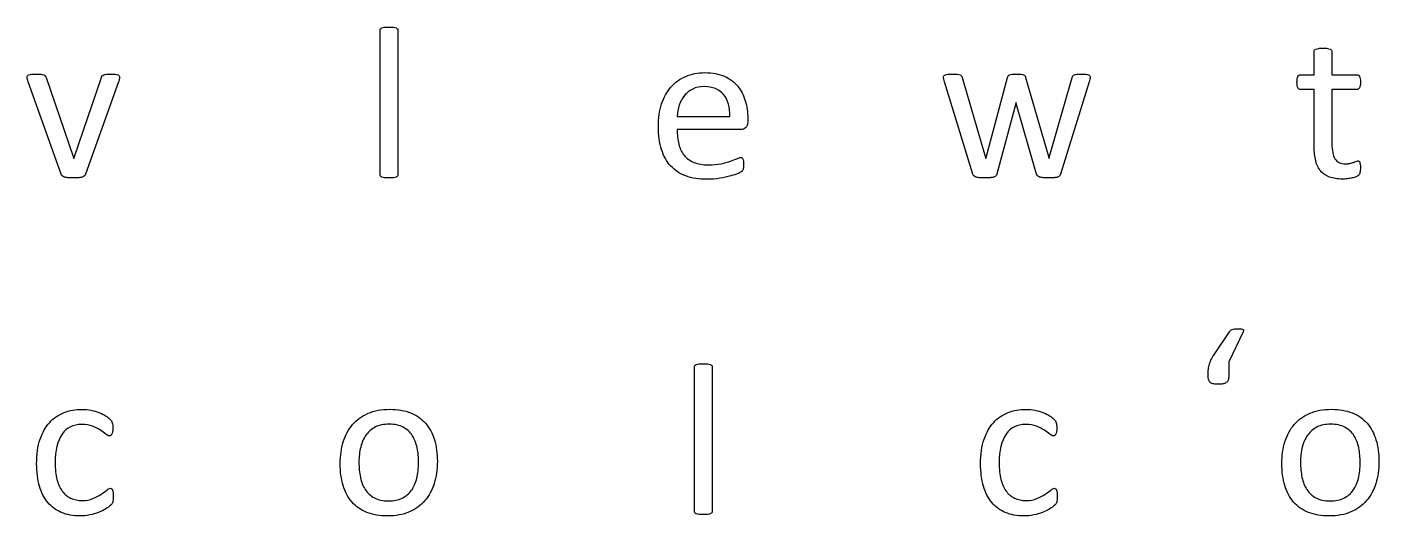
# Model space of a CAD drawing. Extents: x 0 to 612, y 0 to 328.
# Drawn here: x 386.9 to 451.5, y 64.3 to 87.7 of the extents above; entities that cross this region are included whole.
import ezdxf

# ---------------------------------------------------------------- set-up
doc = ezdxf.new("R2010")
doc.units = 0
doc.layers.add('Layer_1', color=7, linetype='CONTINUOUS')

msp = doc.modelspace()

# ---------------------------------------------------------------- linework, layer by layer
at = {"layer": 'Layer_1', "color": 7}
for p, q in [((403.785657, 80.613753), (403.785657, 87.502963)), ((404.636496, 87.502963), (404.636496, 80.613753)), ((448.432097, 85.388759), (448.432097, 86.492269)), ((449.282944, 86.492269), (449.282944, 85.388759)), ((447.787522, 85.388759), (448.432097, 85.388759)), ((449.282944, 85.388759), (450.47412, 85.388759)), ((388.536881, 80.639535), (386.958963, 85.048423)), ((387.820109, 85.249533), (389.129884, 81.42334)), ((389.16598, 81.42334), (390.460285, 85.249533)), ((391.285346, 85.048426), (389.702271, 80.639538)), ((391.326594, 85.265), (391.32661, 85.265001)), ((432.119167, 80.639529), (430.762983, 85.048417)), ((431.608658, 85.249522), (432.727636, 81.423328)), ((432.748249, 81.423328), (433.774412, 85.249522)), ((434.640691, 85.259835), (435.749358, 81.423328)), ((435.764841, 81.423328), (436.868355, 85.249522)), ((437.677948, 85.048424), (436.311452, 80.639536)), ((437.724365, 85.264994), (437.724351, 85.265001)), ((448.432097, 84.682305), (447.782369, 84.682305)), ((448.432097, 81.969936), (448.432097, 84.682305)), ((450.474106, 84.682305), (449.28293, 84.682305)), ((449.28293, 84.682305), (449.28293, 82.093695)), ((434.18179, 84.053196), (434.171483, 84.006788)), ((434.192096, 84.006788), (434.18179, 84.053196)), ((417.983833, 83.388001), (420.50025, 83.388001)), ((434.171483, 84.006788), (433.269079, 80.639532)), ((435.166693, 80.639532), (434.192096, 84.006788)), ((421.026224, 82.764052), (417.983833, 82.764052)), ((421.356237, 83.290025), (421.356246, 83.135327)), ((389.129884, 81.42334), (389.150511, 81.361461)), ((389.150511, 81.361461), (389.16598, 81.42334)), ((432.727636, 81.423328), (432.737943, 81.37692)), ((432.737943, 81.37692), (432.748249, 81.423328)), ((435.749358, 81.423328), (435.759665, 81.37692)), ((435.759665, 81.37692), (435.764841, 81.423328)), ((450.644263, 80.954092), (450.644263, 80.954088)), ((443.673031, 72.034834), (444.379487, 73.097092)), ((445.034402, 73.091926), (444.353688, 71.668715)), ((418.807854, 64.518559), (418.807854, 71.40777)), ((419.658679, 71.40777), (419.658679, 64.518559)), ((444.353688, 71.668715), (444.353688, 71.013828)), ((405.6232, 66.83387), (405.6232, 66.83387)), ((406.520447, 66.890593), (406.520447, 66.890593)), ((450.633265, 66.83387), (450.633265, 66.83387)), ((451.530516, 66.890593), (451.530516, 66.890593)), ((391.026785, 65.225012), (391.026783, 65.225013)), ((436.149771, 65.225012), (436.149794, 65.225013))]:
    msp.add_line(p, q, dxfattribs=at)
for points in [[(403.785657, 87.502963), (403.785656, 87.530456), (403.791671, 87.554522), (403.803705, 87.575155)], [(403.803705, 87.575155), (403.815739, 87.595773), (403.838079, 87.612965), (403.870741, 87.626721)], [(403.870741, 87.626721), (403.903397, 87.640463), (403.947229, 87.650779), (404.002234, 87.657659)], [(404.002234, 87.657659), (404.057237, 87.664526), (404.125991, 87.667966), (404.208498, 87.667971)], [(404.208498, 87.667971), (404.29444, 87.667963), (404.364913, 87.664535), (404.419918, 87.657659)], [(404.419918, 87.657659), (404.47492, 87.650774), (404.517892, 87.640463), (404.548833, 87.626721)], [(404.548833, 87.626721), (404.579771, 87.612965), (404.602116, 87.595773), (404.615869, 87.575155)], [(404.615869, 87.575155), (404.62962, 87.554523), (404.636491, 87.530456), (404.636496, 87.502963)], [(448.450169, 86.559305), (448.462217, 86.579923), (448.484524, 86.597972), (448.517204, 86.61345)], [(448.517204, 86.61345), (448.549865, 86.628914), (448.593694, 86.640087), (448.6487, 86.646967)], [(448.6487, 86.646967), (448.703701, 86.653838), (448.772454, 86.657274), (448.854963, 86.657279)], [(448.854963, 86.657279), (448.940903, 86.657272), (449.011378, 86.653843), (449.066384, 86.646967)], [(449.066384, 86.646967), (449.121385, 86.640087), (449.164358, 86.628914), (449.195296, 86.61345)], [(449.195296, 86.61345), (449.226216, 86.597976), (449.24858, 86.579928), (449.262331, 86.559305)], [(448.432097, 86.492269), (448.432097, 86.516328), (448.438121, 86.538673), (448.450169, 86.559305)], [(449.262331, 86.559305), (449.276073, 86.538674), (449.282944, 86.516328), (449.282944, 86.492269)], [(386.907388, 85.265001), (386.907388, 85.292499), (386.914264, 85.316562), (386.928016, 85.337193)], [(386.928016, 85.337193), (386.941767, 85.357815), (386.964969, 85.374141), (386.997629, 85.386181)], [(386.997629, 85.386181), (387.030285, 85.39821), (387.073259, 85.405942), (387.126544, 85.409387)], [(387.126544, 85.409387), (387.179829, 85.412822), (387.246005, 85.41454), (387.325073, 85.414545)], [(387.325073, 85.414545), (387.424766, 85.41454), (387.504694, 85.411956), (387.564855, 85.406808)], [(387.564855, 85.406808), (387.625014, 85.401645), (387.671423, 85.39219), (387.704083, 85.378448)], [(387.704083, 85.378448), (387.736739, 85.364692), (387.760804, 85.347505), (387.776275, 85.326882)], [(387.776275, 85.326882), (387.791744, 85.30625), (387.806352, 85.280469), (387.820109, 85.249533)], [(390.460285, 85.249533), (390.467156, 85.280467), (390.47919, 85.306251), (390.496382, 85.326882)], [(390.496382, 85.326882), (390.513569, 85.347505), (390.538493, 85.364692), (390.571153, 85.378448)], [(390.571153, 85.378448), (390.603809, 85.392195), (390.648497, 85.40165), (390.705224, 85.406808)], [(390.705224, 85.406808), (390.761943, 85.411961), (390.836713, 85.414535), (390.929536, 85.414545)], [(390.929536, 85.414545), (391.0086, 85.41454), (391.073916, 85.412803), (391.125486, 85.409387)], [(391.125486, 85.409387), (391.177048, 85.405951), (391.217441, 85.397348), (391.246666, 85.383602)], [(391.246666, 85.383602), (391.275882, 85.369845), (391.296509, 85.353515), (391.308546, 85.334614)], [(391.308546, 85.334614), (391.320575, 85.3157), (391.326589, 85.292498), (391.326594, 85.265)], [(417.68732, 84.798329), (417.88155, 85.020058), (418.116175, 85.190225), (418.391195, 85.308832)], [(418.391195, 85.308832), (418.666211, 85.427428), (418.973889, 85.486729), (419.314227, 85.486734)], [(419.314227, 85.486734), (419.678624, 85.486729), (419.988875, 85.428288), (420.244991, 85.31141)], [(420.244991, 85.31141), (420.501097, 85.194523), (420.711657, 85.037247), (420.876675, 84.839582)], [(430.71658, 85.264994), (430.71658, 85.295928), (430.723451, 85.320852), (430.737193, 85.339765)], [(430.737193, 85.339765), (430.750935, 85.358665), (430.774136, 85.374139), (430.806807, 85.386173)], [(430.806807, 85.386173), (430.839468, 85.398202), (430.883297, 85.405934), (430.938298, 85.409379)], [(430.938298, 85.409379), (430.993304, 85.412814), (431.060339, 85.414532), (431.139408, 85.414537)], [(431.139408, 85.414537), (431.235664, 85.414532), (431.31301, 85.411948), (431.371452, 85.4068)], [(431.371452, 85.4068), (431.429893, 85.401637), (431.474583, 85.393044), (431.505526, 85.381015)], [(431.505526, 85.381015), (431.536446, 85.368976), (431.55881, 85.351789), (431.572561, 85.329449)], [(431.572561, 85.329449), (431.586304, 85.307099), (431.598351, 85.280456), (431.608658, 85.249522)], [(433.774412, 85.249522), (433.781283, 85.280455), (433.792437, 85.307099), (433.80792, 85.329449)], [(433.80792, 85.329449), (433.823404, 85.351789), (433.846605, 85.368976), (433.877534, 85.381015)], [(433.877534, 85.381015), (433.908454, 85.393044), (433.950584, 85.401637), (434.003872, 85.4068)], [(434.003872, 85.4068), (434.057151, 85.411953), (434.126765, 85.414527), (434.212714, 85.414537)], [(434.212714, 85.414537), (434.295214, 85.414532), (434.36311, 85.411948), (434.416398, 85.4068)], [(434.416398, 85.4068), (434.469677, 85.401637), (434.511793, 85.393044), (434.542736, 85.381015)], [(434.542736, 85.381015), (434.573656, 85.368976), (434.596015, 85.35265), (434.609771, 85.332027)], [(434.609771, 85.332027), (434.623513, 85.311395), (434.63382, 85.287332), (434.640691, 85.259835)], [(436.868355, 85.249522), (436.875226, 85.280455), (436.88638, 85.307099), (436.901863, 85.329449)], [(436.901863, 85.329449), (436.917347, 85.351789), (436.941395, 85.368976), (436.974056, 85.381015)], [(436.974056, 85.381015), (437.006717, 85.393044), (437.051398, 85.401637), (437.108126, 85.4068)], [(437.108126, 85.4068), (437.164841, 85.411953), (437.237895, 85.414527), (437.32728, 85.414537)], [(437.32728, 85.414537), (437.40978, 85.414532), (437.475958, 85.412795), (437.525811, 85.409379)], [(437.525811, 85.409379), (437.575649, 85.405943), (437.615186, 85.39734), (437.644412, 85.383594)], [(437.644412, 85.383594), (437.673637, 85.369837), (437.69425, 85.354368), (437.706293, 85.337186)], [(437.706293, 85.337186), (437.718341, 85.319994), (437.724318, 85.295927), (437.724365, 85.264994)], [(447.625102, 85.197965), (447.633714, 85.24265), (447.644868, 85.279606), (447.65861, 85.308831)], [(447.65861, 85.308831), (447.672352, 85.338047), (447.690424, 85.358673), (447.712755, 85.37071)], [(447.712755, 85.37071), (447.735109, 85.382739), (447.760024, 85.388754), (447.787522, 85.388759)], [(450.47412, 85.388759), (450.501605, 85.388753), (450.525681, 85.382739), (450.546313, 85.37071)], [(450.546313, 85.37071), (450.566927, 85.358672), (450.584998, 85.338045), (450.600453, 85.308831)], [(450.600453, 85.308831), (450.615937, 85.279606), (450.627091, 85.24265), (450.633962, 85.197965)], [(386.909977, 85.226325), (386.908235, 85.24179), (386.907388, 85.25468), (386.907388, 85.265001)], [(386.925446, 85.156711), (386.916852, 85.187645), (386.911694, 85.210851), (386.909977, 85.226325)], [(386.958963, 85.048423), (386.945212, 85.089673), (386.934039, 85.125767), (386.925446, 85.156711)], [(391.303394, 85.115462), (391.298232, 85.09483), (391.292217, 85.072485), (391.285346, 85.048426)], [(391.316285, 85.172184), (391.312849, 85.154992), (391.308548, 85.136083), (391.303394, 85.115462)], [(391.324022, 85.221172), (391.32228, 85.205698), (391.319739, 85.189367), (391.316285, 85.172184)], [(391.32661, 85.265001), (391.326606, 85.251244), (391.325763, 85.236636), (391.324022, 85.221172)], [(417.241274, 83.988744), (417.344406, 84.30673), (417.493087, 84.576591), (417.68732, 84.798329)], [(418.726383, 84.702932), (418.568245, 84.62386), (418.435893, 84.519009), (418.329325, 84.38838)], [(419.27814, 84.821533), (419.068432, 84.821529), (418.884516, 84.781997), (418.726383, 84.702932)], [(420.203746, 84.439946), (419.99576, 84.694333), (419.687226, 84.821529), (419.27814, 84.821533)], [(420.876675, 84.839582), (421.041679, 84.641908), (421.162859, 84.409862), (421.240215, 84.143442)], [(430.726886, 85.177332), (430.720015, 85.211706), (430.71658, 85.240925), (430.71658, 85.264994)], [(430.762983, 85.048417), (430.745805, 85.099978), (430.733757, 85.14295), (430.726886, 85.177332)], [(437.714045, 85.177338), (437.707174, 85.142955), (437.695126, 85.099985), (437.677948, 85.048424)], [(437.724351, 85.265001), (437.724342, 85.240933), (437.721057, 85.211711), (437.714045, 85.177338)], [(447.612207, 85.032954), (447.612207, 85.098266), (447.616442, 85.153269), (447.625102, 85.197965)], [(447.65861, 84.764811), (447.62769, 84.81981), (447.612207, 84.909191), (447.612207, 85.032954)], [(447.782369, 84.682305), (447.730803, 84.682301), (447.689548, 84.709803), (447.65861, 84.764811)], [(450.597865, 84.764811), (450.566898, 84.709803), (450.525667, 84.682301), (450.474106, 84.682305)], [(450.644268, 85.032954), (450.644263, 84.909191), (450.628785, 84.81981), (450.597865, 84.764811)], [(450.633962, 85.197965), (450.640833, 85.15327), (450.644268, 85.098266), (450.644268, 85.032954)], [(418.329325, 84.38838), (418.222754, 84.257742), (418.140248, 84.105623), (418.081809, 83.932021)], [(420.50025, 83.388001), (420.510557, 83.834902), (420.411727, 84.18555), (420.203746, 84.439946)], [(421.240215, 84.143442), (421.317557, 83.877014), (421.356232, 83.592542), (421.356237, 83.290025)], [(417.086577, 82.913594), (417.086576, 83.312367), (417.138142, 83.67075), (417.241274, 83.988744)], [(418.081809, 83.932021), (418.023366, 83.758413), (417.990708, 83.577072), (417.983833, 83.388001)], [(417.236118, 81.810082), (417.136423, 82.126352), (417.086576, 82.494188), (417.086577, 82.913594)], [(417.983833, 82.764052), (417.983832, 82.506221), (418.009614, 82.274174), (418.061182, 82.067912)], [(421.255694, 82.849136), (421.188654, 82.792411), (421.112164, 82.76405), (421.026224, 82.764052)], [(421.356246, 83.135327), (421.356241, 83.001253), (421.322738, 82.905856), (421.255694, 82.849136)], [(449.28293, 82.093695), (449.28293, 81.773984), (449.330199, 81.532484), (449.424737, 81.369193)], [(417.679585, 81.021123), (417.483633, 81.230824), (417.335811, 81.49381), (417.236118, 81.810082)], [(418.061182, 82.067912), (418.112747, 81.861647), (418.19869, 81.684604), (418.319012, 81.536783)], [(418.319012, 81.536783), (418.43933, 81.38896), (418.595747, 81.275514), (418.788262, 81.196448)], [(420.838009, 81.37435), (420.918791, 81.410447), (420.979812, 81.428494), (421.021066, 81.428495)], [(421.021066, 81.428495), (421.045115, 81.428494), (421.066622, 81.422475), (421.085527, 81.410446)], [(448.506869, 81.271218), (448.457021, 81.468886), (448.432097, 81.701792), (448.432097, 81.969936)], [(418.404086, 80.546717), (418.117035, 80.653286), (417.875534, 80.811421), (417.679585, 81.021123)], [(418.788262, 81.196448), (418.980775, 81.117379), (419.216259, 81.077845), (419.494715, 81.077846)], [(419.494715, 81.077846), (419.714725, 81.077845), (419.910677, 81.095894), (420.082566, 81.13199)], [(420.082566, 81.13199), (420.25445, 81.168087), (420.403133, 81.208479), (420.528614, 81.25317)], [(420.528614, 81.25317), (420.654086, 81.29786), (420.757218, 81.338253), (420.838009, 81.37435)], [(421.116447, 80.825173), (421.104399, 80.804546), (421.088962, 80.78478), (421.070044, 80.765872)], [(421.085527, 81.410446), (421.104446, 81.398413), (421.119035, 81.380364), (421.129342, 81.356302)], [(421.142237, 80.894787), (421.13706, 80.869002), (421.128495, 80.845799), (421.116447, 80.825173)], [(421.129342, 81.356302), (421.139648, 81.332239), (421.147366, 81.298719), (421.152543, 81.255748)], [(421.155132, 80.982449), (421.151837, 80.949788), (421.147366, 80.920569), (421.142237, 80.894787)], [(421.152543, 81.255748), (421.157673, 81.212776), (421.160261, 81.160351), (421.160261, 81.098473)], [(421.160261, 81.098473), (421.160257, 81.053782), (421.158379, 81.015107), (421.155132, 80.982449)], [(448.74665, 80.781341), (448.636642, 80.910256), (448.556717, 81.073548), (448.506869, 81.271218)], [(449.169492, 80.492572), (448.997603, 80.55617), (448.856657, 80.652426), (448.74665, 80.781341)], [(449.424737, 81.369193), (449.519275, 81.2059), (449.688581, 81.124254), (449.932663, 81.124255)], [(449.932663, 81.124255), (450.011727, 81.124254), (450.082202, 81.131987), (450.144084, 81.147461)], [(450.144084, 81.147461), (450.205961, 81.16293), (450.260963, 81.179261), (450.309093, 81.196449)], [(450.309093, 81.196449), (450.357218, 81.213636), (450.398473, 81.229966), (450.432852, 81.245437)], [(450.432852, 81.245437), (450.467207, 81.260906), (450.498164, 81.268638), (450.525672, 81.268643)], [(450.525672, 81.268643), (450.54285, 81.268642), (450.55918, 81.26436), (450.574659, 81.255753)], [(450.574659, 81.255753), (450.590142, 81.247159), (450.602143, 81.230829), (450.610755, 81.206765)], [(450.610755, 81.206765), (450.619321, 81.182702), (450.627086, 81.150042), (450.633957, 81.10879)], [(450.644263, 80.954088), (450.644259, 80.854393), (450.637392, 80.775325), (450.62365, 80.716884)], [(450.633957, 81.10879), (450.640828, 81.067535), (450.644263, 81.015971), (450.644263, 80.954092)], [(388.593604, 80.551872), (388.569536, 80.575935), (388.550632, 80.605157), (388.536881, 80.639535)], [(388.694157, 80.49515), (388.651185, 80.508901), (388.617666, 80.527806), (388.593604, 80.551872)], [(388.861747, 80.464211), (388.79299, 80.471087), (388.737127, 80.481398), (388.694157, 80.49515)], [(389.119576, 80.4539), (389.016442, 80.4539), (388.930499, 80.457336), (388.861747, 80.464211)], [(389.377406, 80.461637), (389.308649, 80.456479), (389.222706, 80.4539), (389.119576, 80.4539)], [(389.547574, 80.489997), (389.502879, 80.476245), (389.446158, 80.46679), (389.377406, 80.461637)], [(389.648128, 80.546719), (389.625778, 80.522656), (389.592261, 80.503747), (389.547574, 80.489997)], [(389.702271, 80.639538), (389.688515, 80.601724), (389.670472, 80.570783), (389.648128, 80.546719)], [(403.803705, 80.544139), (403.791671, 80.563048), (403.785657, 80.58625), (403.785657, 80.613753)], [(403.870741, 80.495151), (403.83808, 80.508902), (403.815736, 80.525233), (403.803705, 80.544139)], [(404.002234, 80.464212), (403.947229, 80.471088), (403.903398, 80.481399), (403.870741, 80.495151)], [(404.208498, 80.453901), (404.125991, 80.453901), (404.057237, 80.457337), (404.002234, 80.464212)], [(404.419918, 80.464212), (404.364913, 80.457337), (404.29444, 80.453901), (404.208498, 80.453901)], [(404.548833, 80.495151), (404.51789, 80.481399), (404.47492, 80.471088), (404.419918, 80.464212)], [(404.615869, 80.544139), (404.602117, 80.525229), (404.579772, 80.508903), (404.548833, 80.495151)], [(404.636496, 80.613753), (404.636494, 80.58625), (404.62962, 80.563046), (404.615869, 80.544139)], [(419.407043, 80.386862), (419.025455, 80.386862), (418.691135, 80.440147), (418.404086, 80.546717)], [(420.028412, 80.43585), (419.834177, 80.403194), (419.627058, 80.386862), (419.407043, 80.386862)], [(420.541495, 80.546717), (420.393669, 80.505462), (420.222641, 80.468509), (420.028412, 80.43585)], [(420.902456, 80.673053), (420.809636, 80.630081), (420.689312, 80.587969), (420.541495, 80.546717)], [(421.070044, 80.765872), (421.051125, 80.746962), (420.995272, 80.716025), (420.902456, 80.673053)], [(432.16557, 80.551867), (432.144957, 80.575929), (432.129474, 80.605152), (432.119167, 80.639529)], [(432.260965, 80.495144), (432.217998, 80.508896), (432.186193, 80.527801), (432.16557, 80.551867)], [(432.425978, 80.464206), (432.358939, 80.471081), (432.303937, 80.481393), (432.260965, 80.495144)], [(432.686386, 80.453894), (432.579815, 80.453894), (432.493009, 80.45733), (432.425978, 80.464206)], [(432.946794, 80.461631), (432.876319, 80.456473), (432.789513, 80.453894), (432.686386, 80.453894)], [(433.11954, 80.489991), (433.074831, 80.476239), (433.017265, 80.466785), (432.946794, 80.461631)], [(433.220093, 80.546713), (433.197738, 80.522651), (433.164225, 80.503741), (433.11954, 80.489991)], [(433.269079, 80.639532), (433.258773, 80.601718), (433.242442, 80.570778), (433.220093, 80.546713)], [(435.213096, 80.55187), (435.192483, 80.575933), (435.177, 80.605155), (435.166693, 80.639532)], [(435.308496, 80.495148), (435.265528, 80.508899), (435.233719, 80.527804), (435.213096, 80.55187)], [(435.481241, 80.464209), (435.409044, 80.471085), (435.351459, 80.481396), (435.308496, 80.495148)], [(435.749382, 80.453898), (435.64281, 80.453898), (435.553425, 80.457333), (435.481241, 80.464209)], [(436.007211, 80.461635), (435.938453, 80.456477), (435.852508, 80.453898), (435.749382, 80.453898)], [(436.169645, 80.489994), (436.130113, 80.476243), (436.075963, 80.466788), (436.007211, 80.461635)], [(436.262465, 80.546717), (436.240111, 80.522654), (436.209172, 80.503744), (436.169645, 80.489994)], [(436.311452, 80.639536), (436.301146, 80.601721), (436.284815, 80.570781), (436.262465, 80.546717)], [(449.788282, 80.397175), (449.54764, 80.397175), (449.341376, 80.428975), (449.169492, 80.492572)], [(450.025488, 80.412644), (449.946414, 80.402333), (449.867346, 80.397175), (449.788282, 80.397175)], [(450.249799, 80.45132), (450.179319, 80.43585), (450.104552, 80.42296), (450.025488, 80.412644)], [(450.438014, 80.510621), (450.383008, 80.486558), (450.32027, 80.466787), (450.249799, 80.45132)], [(450.561773, 80.587969), (450.534289, 80.560466), (450.493016, 80.534685), (450.438014, 80.510621)], [(450.62365, 80.716884), (450.609908, 80.658443), (450.589295, 80.615471), (450.561773, 80.587969)], [(444.379487, 73.097092), (444.396665, 73.124586), (444.415584, 73.146932), (444.436206, 73.164128)], [(444.436206, 73.164128), (444.45682, 73.18131), (444.483476, 73.195918), (444.516137, 73.207957)], [(444.516137, 73.207957), (444.548798, 73.219981), (444.586607, 73.229436), (444.629579, 73.236316)], [(444.629579, 73.236316), (444.672547, 73.243183), (444.724974, 73.246623), (444.786856, 73.246628)], [(444.786856, 73.246628), (444.848733, 73.246621), (444.899437, 73.244039), (444.938974, 73.238891)], [(444.938974, 73.238891), (444.978506, 73.233728), (445.007727, 73.225134), (445.026636, 73.213105)], [(445.026636, 73.213105), (445.045555, 73.201067), (445.055015, 73.184736), (445.055015, 73.164118)], [(445.055015, 73.164118), (445.05501, 73.143486), (445.048144, 73.119419), (445.034402, 73.091926)], [(443.430671, 71.55527), (443.45472, 71.634333), (443.486534, 71.7134), (443.52607, 71.792474)], [(443.52607, 71.792474), (443.565602, 71.871536), (443.614589, 71.952322), (443.673031, 72.034834)], [(418.807854, 71.40777), (418.807854, 71.435263), (418.813869, 71.459329), (418.825903, 71.479962)], [(418.825903, 71.479962), (418.837936, 71.50058), (418.860277, 71.517771), (418.892938, 71.531528)], [(418.892938, 71.531528), (418.925599, 71.54527), (418.969428, 71.555586), (419.024429, 71.562467)], [(419.024429, 71.562467), (419.079435, 71.569333), (419.148188, 71.572773), (419.230697, 71.572778)], [(419.230697, 71.572778), (419.316637, 71.572771), (419.387112, 71.569342), (419.442114, 71.562467)], [(419.442114, 71.562467), (419.49712, 71.555582), (419.540087, 71.54527), (419.57103, 71.531528)], [(419.57103, 71.531528), (419.60195, 71.517772), (419.624314, 71.50058), (419.638066, 71.479962)], [(419.638066, 71.479962), (419.651808, 71.45933), (419.658679, 71.435262), (419.658679, 71.40777)], [(443.363622, 71.013828), (443.363622, 71.116955), (443.368799, 71.213211), (443.379105, 71.302597)], [(443.379105, 71.302597), (443.389412, 71.391973), (443.406589, 71.476197), (443.430671, 71.55527)], [(443.392, 70.792094), (443.373081, 70.847093), (443.363622, 70.921005), (443.363622, 71.013828)], [(443.479663, 70.665758), (443.440131, 70.694974), (443.41091, 70.737086), (443.392, 70.792094)], [(443.631786, 70.606457), (443.569904, 70.616764), (443.519199, 70.636534), (443.479663, 70.665758)], [(443.853518, 70.590988), (443.767574, 70.590983), (443.693663, 70.596141), (443.631786, 70.606457)], [(444.075251, 70.606457), (444.013369, 70.596141), (443.939458, 70.590983), (443.853518, 70.590988)], [(444.229948, 70.665758), (444.188675, 70.636532), (444.137128, 70.616765), (444.075251, 70.606457)], [(444.322768, 70.792094), (444.302155, 70.737086), (444.271198, 70.694974), (444.229948, 70.665758)], [(444.353688, 71.013828), (444.353688, 70.921005), (444.343381, 70.847093), (444.322768, 70.792094)], [(387.992127, 68.767593), (388.186357, 68.97729), (388.414966, 69.132847), (388.677954, 69.234265)], [(388.677954, 69.234265), (388.940939, 69.335673), (389.22541, 69.38638), (389.531371, 69.386385)], [(389.531371, 69.386385), (389.67919, 69.38638), (389.822715, 69.372629), (389.961946, 69.34513)], [(389.961946, 69.34513), (390.101171, 69.317623), (390.229227, 69.281528), (390.346113, 69.236842)], [(390.346113, 69.236842), (390.462992, 69.192147), (390.566983, 69.140581), (390.658086, 69.082144)], [(402.469942, 68.664461), (402.66761, 68.894785), (402.914267, 69.073547), (403.209913, 69.200747)], [(403.209913, 69.200747), (403.505556, 69.327938), (403.851047, 69.391536), (404.246389, 69.391541)], [(404.246389, 69.391541), (404.627974, 69.391536), (404.960574, 69.334814), (405.24419, 69.221374)], [(405.24419, 69.221374), (405.527798, 69.107924), (405.764142, 68.942913), (405.953222, 68.726341)], [(433.115116, 68.767593), (433.309346, 68.97729), (433.537954, 69.132847), (433.800946, 69.234265)], [(433.800946, 69.234265), (434.063928, 69.335673), (434.348399, 69.38638), (434.654358, 69.386385)], [(434.654358, 69.386385), (434.80218, 69.38638), (434.945704, 69.372629), (435.084937, 69.34513)], [(435.084937, 69.34513), (435.224161, 69.317623), (435.352216, 69.281528), (435.469104, 69.236842)], [(435.469104, 69.236842), (435.585982, 69.192147), (435.689971, 69.140581), (435.781078, 69.082144)], [(447.48001, 68.664461), (447.677675, 68.894785), (447.924331, 69.073547), (448.219979, 69.200747)], [(448.219979, 69.200747), (448.515622, 69.327938), (448.861114, 69.391536), (449.256453, 69.391541)], [(449.256453, 69.391541), (449.638041, 69.391536), (449.970642, 69.334814), (450.254256, 69.221374)], [(450.254256, 69.221374), (450.537866, 69.107924), (450.774206, 68.942913), (450.963287, 68.726341)], [(387.53319, 67.960586), (387.644916, 68.288886), (387.797894, 68.557888), (387.992127, 68.767593)], [(389.521062, 68.669617), (389.11197, 68.669612), (388.798277, 68.512336), (388.579984, 68.197788)], [(390.0393, 68.584533), (389.893193, 68.641251), (389.720448, 68.669612), (389.521062, 68.669617)], [(390.413153, 68.396317), (390.310018, 68.465068), (390.1854, 68.527806), (390.0393, 68.584533)], [(390.658086, 69.082144), (390.749182, 69.023698), (390.815359, 68.973851), (390.856615, 68.932603)], [(390.856615, 68.932603), (390.897865, 68.891346), (390.926225, 68.858687), (390.941699, 68.834628)], [(390.941699, 68.834628), (390.957164, 68.810559), (390.970059, 68.782198), (390.980375, 68.749544)], [(390.980375, 68.749544), (390.990681, 68.716881), (390.997557, 68.679926), (391.001002, 68.638677)], [(391.001002, 68.638677), (391.004437, 68.59742), (391.006155, 68.545854), (391.00616, 68.483979)], [(402.026475, 67.841985), (402.124449, 68.159971), (402.272272, 68.43413), (402.469942, 68.664461)], [(403.56314, 68.54586), (403.382657, 68.456475), (403.233976, 68.330138), (403.117094, 68.16685)], [(404.210293, 68.679931), (403.959336, 68.679927), (403.743619, 68.635236), (403.56314, 68.54586)], [(404.890963, 68.532968), (404.70876, 68.630939), (404.48187, 68.679927), (404.210293, 68.679931)], [(405.324117, 68.133332), (405.217544, 68.301777), (405.073159, 68.434989), (404.890963, 68.532968)], [(405.953222, 68.726341), (406.142292, 68.509759), (406.284098, 68.246773), (406.378641, 67.937382)], [(432.656177, 67.960586), (432.767907, 68.288886), (432.920882, 68.557888), (433.115116, 68.767593)], [(434.64407, 68.669617), (434.234979, 68.669612), (433.921288, 68.512336), (433.702991, 68.197788)], [(435.162307, 68.584533), (435.016203, 68.641251), (434.843458, 68.669612), (434.64407, 68.669617)], [(435.536163, 68.396317), (435.433026, 68.465068), (435.308406, 68.527806), (435.162307, 68.584533)], [(435.781078, 69.082144), (435.872171, 69.023698), (435.93835, 68.973851), (435.979604, 68.932603)], [(435.979604, 68.932603), (436.02083, 68.891346), (436.049213, 68.858687), (436.064687, 68.834628)], [(436.064687, 68.834628), (436.080171, 68.810559), (436.093066, 68.782198), (436.103372, 68.749544)], [(436.103372, 68.749544), (436.113679, 68.716881), (436.12055, 68.679926), (436.123985, 68.638677)], [(436.123985, 68.638677), (436.12728, 68.59742), (436.129115, 68.545854), (436.129162, 68.483979)], [(447.03654, 67.841985), (447.134514, 68.159971), (447.28234, 68.43413), (447.48001, 68.664461)], [(448.573207, 68.54586), (448.392725, 68.456475), (448.244042, 68.330138), (448.127159, 68.16685)], [(449.220361, 68.679931), (448.969403, 68.679927), (448.753685, 68.635236), (448.573207, 68.54586)], [(449.901028, 68.532968), (449.718828, 68.630939), (449.491937, 68.679927), (449.220361, 68.679931)], [(450.334182, 68.133332), (450.22761, 68.301777), (450.083224, 68.434989), (449.901028, 68.532968)], [(450.963287, 68.726341), (451.152359, 68.509759), (451.294166, 68.246773), (451.388708, 67.937382)], [(387.365601, 66.782304), (387.365601, 67.23952), (387.421464, 67.63228), (387.53319, 67.960586)], [(388.579984, 68.197788), (388.361686, 67.883232), (388.252538, 67.426874), (388.25254, 66.828712)], [(390.668404, 68.208101), (390.601365, 68.26482), (390.516281, 68.327559), (390.413153, 68.396317)], [(390.846307, 68.123018), (390.794737, 68.123014), (390.735436, 68.151375), (390.668404, 68.208101)], [(390.959752, 68.202945), (390.928809, 68.149656), (390.890993, 68.123014), (390.846307, 68.123018)], [(391.00616, 68.483979), (391.006156, 68.349904), (390.990686, 68.256226), (390.959752, 68.202945)], [(403.117094, 68.16685), (403.00021, 68.003554), (402.913408, 67.810182), (402.856686, 67.586733)], [(405.553586, 67.54548), (405.507173, 67.768929), (405.430683, 67.96488), (405.324117, 68.133332)], [(406.378641, 67.937382), (406.473173, 67.627983), (406.520442, 67.279054), (406.520447, 66.890593)], [(432.48859, 66.782304), (432.48859, 67.23952), (432.544452, 67.63228), (432.656177, 67.960586)], [(433.702991, 68.197788), (433.484694, 67.883232), (433.375548, 67.426874), (433.375548, 66.828712)], [(435.791413, 68.208101), (435.724373, 68.26482), (435.63929, 68.327559), (435.536163, 68.396317)], [(435.969316, 68.123018), (435.917746, 68.123014), (435.858443, 68.151375), (435.791413, 68.208101)], [(436.082759, 68.202945), (436.051792, 68.149656), (436.014002, 68.123014), (435.969316, 68.123018)], [(436.129162, 68.483979), (436.129158, 68.349904), (436.113679, 68.256226), (436.082759, 68.202945)], [(448.127159, 68.16685), (448.010276, 68.003554), (447.923475, 67.810182), (447.866751, 67.586733)], [(450.563651, 67.54548), (450.517248, 67.768929), (450.440749, 67.96488), (450.334182, 68.133332)], [(451.388708, 67.937382), (451.483242, 67.627983), (451.530506, 67.279054), (451.530516, 66.890593)], [(401.879512, 66.797774), (401.879512, 67.175922), (401.928499, 67.523991), (402.026475, 67.841985)], [(402.856686, 67.586733), (402.799963, 67.363278), (402.771601, 67.119199), (402.771603, 66.854497)], [(405.6232, 66.83387), (405.623195, 67.084822), (405.599989, 67.322025), (405.553586, 67.54548)], [(446.88958, 66.797774), (446.88958, 67.175922), (446.938567, 67.523991), (447.03654, 67.841985)], [(447.866751, 67.586733), (447.810027, 67.363278), (447.781668, 67.119199), (447.781668, 66.854497)], [(450.633265, 66.83387), (450.63326, 67.084822), (450.610064, 67.322025), (450.563651, 67.54548)], [(387.502251, 65.717468), (387.41115, 66.025143), (387.365601, 66.380088), (387.365601, 66.782304)], [(388.25254, 66.828712), (388.252538, 66.529628), (388.280899, 66.267501), (388.337624, 66.042332)], [(402.01874, 65.745829), (401.925921, 66.055223), (401.879512, 66.405871), (401.879512, 66.797774)], [(402.771603, 66.854497), (402.771601, 66.600103), (402.794804, 66.361181), (402.841217, 66.13773)], [(405.540694, 66.096477), (405.595693, 66.319928), (405.623195, 66.565725), (405.6232, 66.83387)], [(406.520447, 66.890593), (406.520442, 66.512441), (406.470595, 66.164371), (406.370906, 65.846383)], [(432.625239, 65.717468), (432.534141, 66.025143), (432.48859, 66.380088), (432.48859, 66.782304)], [(433.375548, 66.828712), (433.375548, 66.529628), (433.403926, 66.267501), (433.460631, 66.042332)], [(447.028808, 65.745829), (446.935988, 66.055223), (446.88958, 66.405871), (446.88958, 66.797774)], [(447.781668, 66.854497), (447.781668, 66.600103), (447.804869, 66.361181), (447.851282, 66.13773)], [(450.550761, 66.096477), (450.605762, 66.319928), (450.63326, 66.565725), (450.633265, 66.83387)], [(451.530516, 66.890593), (451.530506, 66.512441), (451.480663, 66.164371), (451.380971, 65.846383)], [(388.337624, 66.042332), (388.394345, 65.817159), (388.47771, 65.628943), (388.587718, 65.477685)], [(402.841217, 66.13773), (402.887624, 65.914276), (402.964974, 65.719185), (403.073264, 65.552457)], [(405.282864, 65.518939), (405.399743, 65.680511), (405.485686, 65.873023), (405.540694, 66.096477)], [(433.460631, 66.042332), (433.517355, 65.817159), (433.600716, 65.628943), (433.710728, 65.477685)], [(447.851282, 66.13773), (447.897685, 65.914276), (447.97504, 65.719185), (448.08333, 65.552457)], [(450.292932, 65.518939), (450.40981, 65.680511), (450.495755, 65.873023), (450.550761, 66.096477)], [(387.899309, 64.938822), (387.725702, 65.150242), (387.59335, 65.40979), (387.502251, 65.717468)], [(388.587718, 65.477685), (388.697724, 65.326424), (388.832655, 65.213838), (388.992511, 65.139928)], [(390.057348, 65.12188), (390.205167, 65.183758), (390.333222, 65.251653), (390.441514, 65.325565)], [(390.441514, 65.325565), (390.549799, 65.399475), (390.640899, 65.466511), (390.714814, 65.526672)], [(390.714814, 65.526672), (390.788721, 65.586831), (390.846303, 65.616911), (390.88756, 65.616913)], [(390.88756, 65.616913), (390.911618, 65.616911), (390.932245, 65.610036), (390.949439, 65.596286)], [(390.949439, 65.596286), (390.966621, 65.582534), (390.981234, 65.55933), (390.993268, 65.526672)], [(390.993268, 65.526672), (391.005297, 65.494013), (391.01389, 65.45276), (391.019053, 65.402914)], [(391.019053, 65.402914), (391.024206, 65.353066), (391.026785, 65.293765), (391.026785, 65.225012)], [(402.441581, 64.95687), (402.252505, 65.173446), (402.111558, 65.436432), (402.01874, 65.745829)], [(403.073264, 65.552457), (403.18155, 65.385726), (403.326794, 65.253373), (403.508996, 65.155399)], [(404.834241, 65.142507), (405.016437, 65.231888), (405.165978, 65.357365), (405.282864, 65.518939)], [(406.370906, 65.846383), (406.271207, 65.528391), (406.122525, 65.254233), (405.92486, 65.023906)], [(433.022296, 64.938822), (432.848694, 65.150242), (432.716341, 65.40979), (432.625239, 65.717468)], [(433.710728, 65.477685), (433.82073, 65.326424), (433.955662, 65.213838), (434.115517, 65.139928)], [(435.180355, 65.12188), (435.328177, 65.183758), (435.456233, 65.251653), (435.564522, 65.325565)], [(435.564522, 65.325565), (435.672807, 65.399475), (435.763905, 65.466511), (435.83782, 65.526672)], [(435.83782, 65.526672), (435.911731, 65.586831), (435.969312, 65.616911), (436.010566, 65.616913)], [(436.010566, 65.616913), (436.034615, 65.616911), (436.055275, 65.610036), (436.072448, 65.596286)], [(436.072448, 65.596286), (436.089625, 65.582534), (436.104262, 65.55933), (436.116263, 65.526672)], [(436.116263, 65.526672), (436.12831, 65.494013), (436.136876, 65.45276), (436.142053, 65.402914)], [(436.142053, 65.402914), (436.147229, 65.353066), (436.149771, 65.293765), (436.149771, 65.225012)], [(447.451646, 64.95687), (447.262569, 65.173446), (447.121623, 65.436432), (447.028808, 65.745829)], [(448.08333, 65.552457), (448.191615, 65.385726), (448.336862, 65.253373), (448.519063, 65.155399)], [(449.844309, 65.142507), (450.026505, 65.231888), (450.176044, 65.357365), (450.292932, 65.518939)], [(451.380971, 65.846383), (451.281275, 65.528391), (451.132593, 65.254233), (450.934928, 65.023906)], [(388.546461, 64.45668), (388.28863, 64.566687), (388.072913, 64.727401), (387.899309, 64.938822)], [(388.992511, 65.139928), (389.152363, 65.066016), (389.335422, 65.02906), (389.541688, 65.029061)], [(389.541688, 65.029061), (389.737636, 65.02906), (389.909522, 65.06), (390.057348, 65.12188)], [(390.670978, 64.629426), (390.567843, 64.565828), (390.451819, 64.509106), (390.322908, 64.459259)], [(390.890133, 64.789281), (390.847156, 64.746309), (390.774106, 64.693024), (390.670978, 64.629426)], [(390.972639, 64.887256), (390.960605, 64.86491), (390.933102, 64.832252), (390.890133, 64.789281)], [(391.003577, 64.964605), (390.994979, 64.935384), (390.984668, 64.909601), (390.972639, 64.887256)], [(391.021625, 65.072893), (391.01819, 65.029921), (391.012166, 64.993825), (391.003577, 64.964605)], [(391.026783, 65.225013), (391.026779, 65.166571), (391.025042, 65.115864), (391.021625, 65.072893)], [(403.150612, 64.461837), (402.866998, 64.575282), (402.630655, 64.740293), (402.441581, 64.95687)], [(403.508996, 65.155399), (403.691193, 65.057423), (403.918083, 65.008435), (404.189666, 65.008436)], [(404.189666, 65.008436), (404.43718, 65.008435), (404.652038, 65.053126), (404.834241, 65.142507)], [(405.92486, 65.023906), (405.727186, 64.793577), (405.47967, 64.613956), (405.182311, 64.485042)], [(433.66945, 64.45668), (433.411621, 64.566687), (433.195903, 64.727401), (433.022296, 64.938822)], [(434.115517, 65.139928), (434.275373, 65.066016), (434.458429, 65.02906), (434.664697, 65.029061)], [(434.664697, 65.029061), (434.860645, 65.02906), (435.032529, 65.06), (435.180355, 65.12188)], [(435.793968, 64.629426), (435.690832, 64.565828), (435.57481, 64.509106), (435.445898, 64.459259)], [(436.013122, 64.789281), (435.970154, 64.746309), (435.897095, 64.693024), (435.793968, 64.629426)], [(436.095626, 64.887256), (436.083578, 64.86491), (436.056094, 64.832252), (436.013122, 64.789281)], [(436.126593, 64.964605), (436.11798, 64.935384), (436.107674, 64.909601), (436.095626, 64.887256)], [(436.144617, 65.072893), (436.141323, 65.029921), (436.135158, 64.993825), (436.126593, 64.964605)], [(436.149794, 65.225013), (436.14979, 65.166571), (436.147912, 65.115864), (436.144617, 65.072893)], [(448.160681, 64.461837), (447.877067, 64.575282), (447.640722, 64.740293), (447.451646, 64.95687)], [(448.519063, 65.155399), (448.701258, 65.057423), (448.928149, 65.008435), (449.199734, 65.008436)], [(449.199734, 65.008436), (449.447247, 65.008435), (449.662104, 65.053126), (449.844309, 65.142507)], [(450.934928, 65.023906), (450.737253, 64.793577), (450.489735, 64.613956), (450.192379, 64.485042)], [(389.433395, 64.291669), (389.099933, 64.291669), (388.804289, 64.346673), (388.546461, 64.45668)], [(389.902645, 64.338079), (389.751382, 64.307139), (389.594966, 64.291669), (389.433395, 64.291669)], [(390.322908, 64.459259), (390.19399, 64.409412), (390.053902, 64.369018), (389.902645, 64.338079)], [(404.148414, 64.291669), (403.766823, 64.291669), (403.434223, 64.348392), (403.150612, 64.461837)], [(405.182311, 64.485042), (404.884944, 64.356127), (404.540312, 64.291669), (404.148414, 64.291669)], [(418.825903, 64.448945), (418.813869, 64.467853), (418.807854, 64.491058), (418.807854, 64.518559)], [(418.892938, 64.399958), (418.860277, 64.413709), (418.837934, 64.430038), (418.825903, 64.448945)], [(419.024429, 64.369018), (418.969428, 64.375894), (418.925594, 64.386207), (418.892938, 64.399958)], [(419.230697, 64.358705), (419.148188, 64.358705), (419.079435, 64.362143), (419.024429, 64.369018)], [(419.442114, 64.369018), (419.387112, 64.362143), (419.316637, 64.358705), (419.230697, 64.358705)], [(419.57103, 64.399958), (419.540064, 64.386207), (419.49712, 64.375894), (419.442114, 64.369018)], [(419.638066, 64.448945), (419.624323, 64.430038), (419.601969, 64.413709), (419.57103, 64.399958)], [(419.658679, 64.518559), (419.658679, 64.491058), (419.651808, 64.467853), (419.638066, 64.448945)], [(434.556384, 64.291669), (434.222922, 64.291669), (433.927279, 64.346673), (433.66945, 64.45668)], [(435.025634, 64.338079), (434.874373, 64.307139), (434.717957, 64.291669), (434.556384, 64.291669)], [(435.445898, 64.459259), (435.316981, 64.409412), (435.176892, 64.369018), (435.025634, 64.338079)], [(449.15848, 64.291669), (448.776892, 64.291669), (448.444291, 64.348392), (448.160681, 64.461837)], [(450.192379, 64.485042), (449.895009, 64.356127), (449.550379, 64.291669), (449.15848, 64.291669)]]:
    msp.add_open_spline(points, degree=3, dxfattribs=at)

doc.saveas('drawing.dxf')
